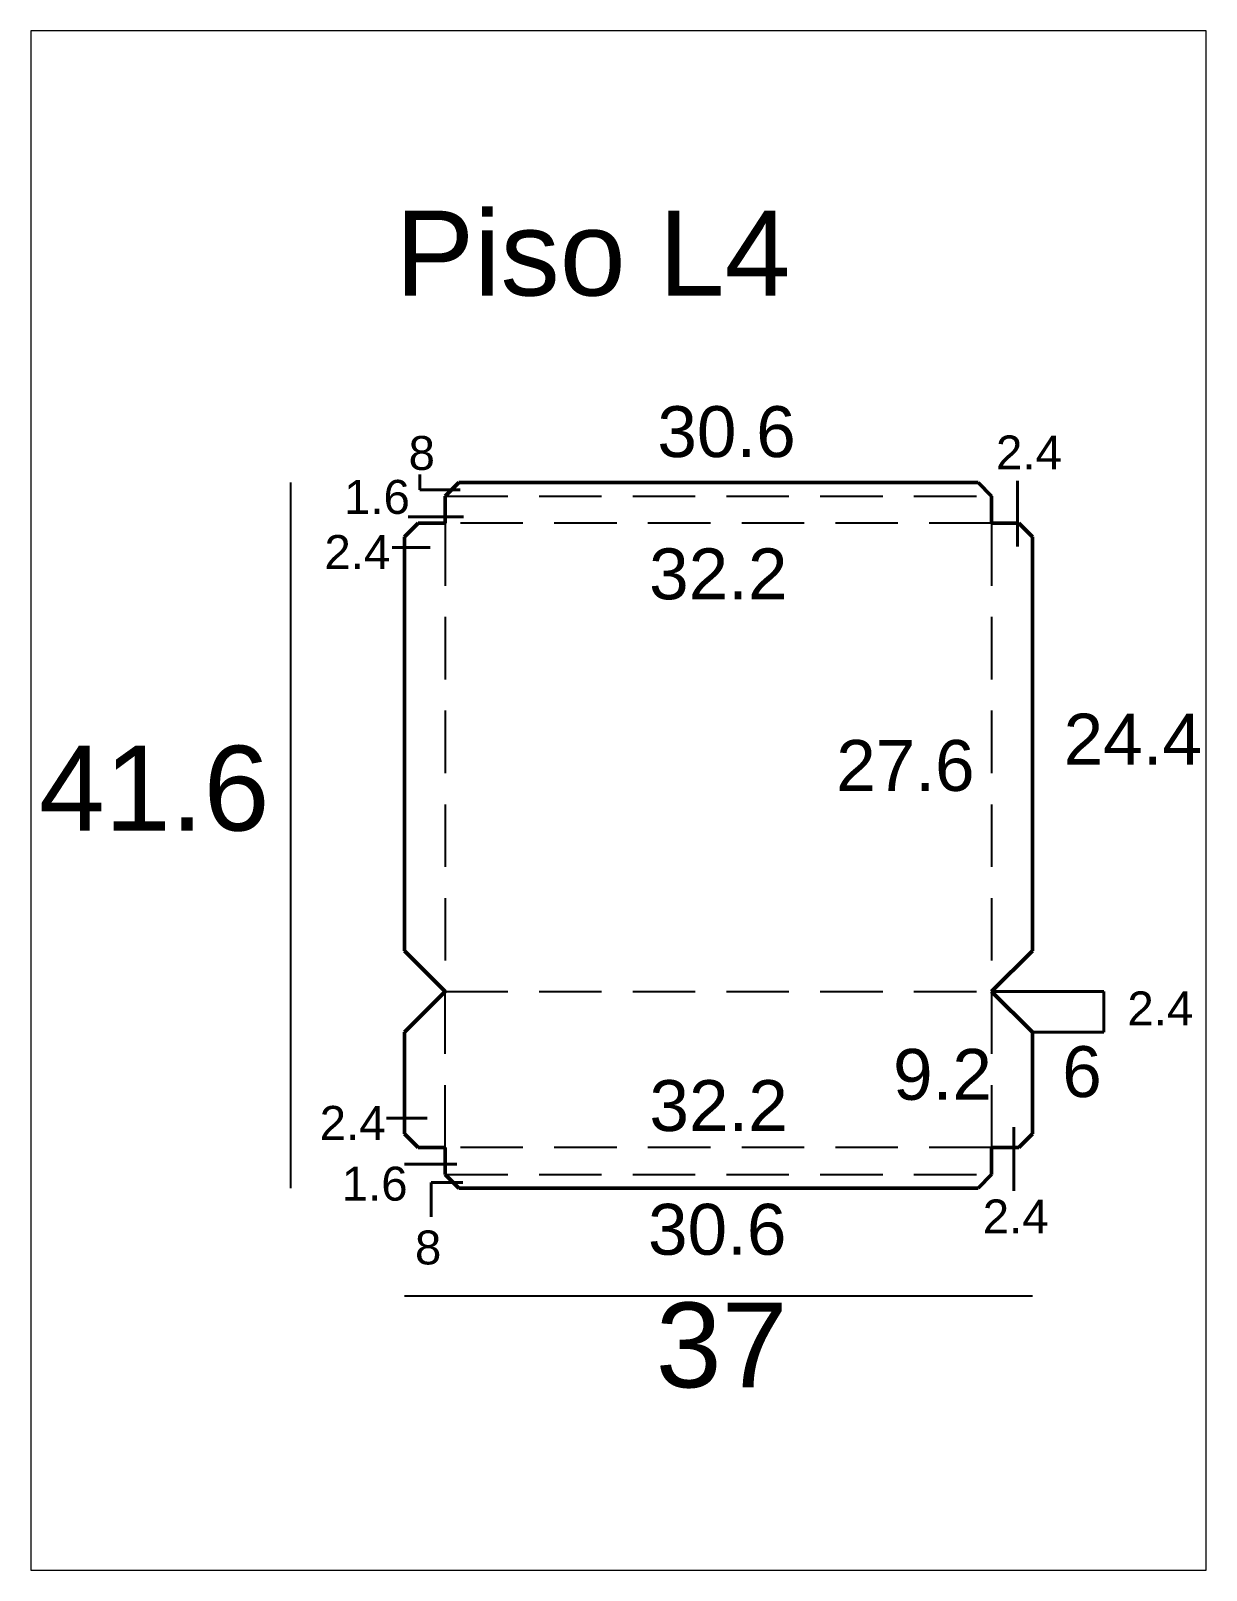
# Paper-space layout 'Layout1' of a CAD drawing. Header units: millimetres. Extents: x 0 to 203, y 0 to 267.
# The model-space entities are those that its viewports show. They can reach past a viewport. Long polylines and large blocks are cut down to what shows.
import ezdxf

# ---------------------------------------------------------------- set-up
doc = ezdxf.new("R2010")
doc.units = ezdxf.units.MM
doc.header["$LTSCALE"] = 0.25
doc.linetypes.add('DASHED', pattern=[19.05, 12.7, -6.35])
doc.styles.get("Standard").update_dxf_attribs({"font": 'arial.ttf'})

msp = doc.modelspace()

# ---------------------------------------------------------------- linework, layer by layer
at = {"lineweight": 40}
for p, q in [((3717.83, 2100.35), (3717.83, 2109.39)), ((4070.04, 2066.84), (4070.04, 2105.58)), ((3741.69, 2100.35), (3717.83, 2100.35)), ((3743.54, 2084.31), (3711.04, 2084.31)), ((3724, 2066.22), (3701.57, 2066.22)), ((4054.88, 1804.57), (4121.01, 1804.57)), ((4121.01, 1804.57), (4121.01, 1780.57)), ((4121.01, 1780.57), (4078.88, 1780.57)), ((3722.3, 1729.9), (3698.23, 1729.9)), ((4067.91, 1724.65), (4067.91, 1687.12)), ((3739.69, 1702.7), (3708.94, 1702.7)), ((3743.21, 1691.87), (3724.57, 1691.87)), ((3724.57, 1691.87), (3724.57, 1671.73))]:
    msp.add_line(p, q, dxfattribs=at)
for p, q in [((3641.56, 2104.57), (3641.56, 1688.57)), ((3708.88, 1625.15), (4078.88, 1625.15))]:
    msp.add_line(p, q)
at = {"lineweight": 50}
for p, q in [((3740.88, 2104.57), (3732.88, 2096.57)), ((3732.88, 2080.57), (3732.88, 2096.57)), ((4054.88, 2096.57), (4046.88, 2104.57)), ((4054.88, 2096.57), (4054.88, 2080.57)), ((3716.88, 2080.57), (3708.88, 2072.57)), ((3716.88, 2080.57), (3732.88, 2080.57)), ((4054.88, 2080.57), (4070.88, 2080.57)), ((4078.88, 2072.57), (4070.88, 2080.57)), ((3732.88, 1804.57), (3708.88, 1828.57)), ((4054.88, 1804.57), (4078.88, 1828.57)), ((3732.88, 1804.57), (3708.88, 1780.57)), ((4078.88, 1780.57), (4054.88, 1804.57)), ((3708.88, 1720.57), (3716.88, 1712.57)), ((4070.88, 1712.57), (4078.88, 1720.57)), ((3732.88, 1712.57), (3716.88, 1712.57)), ((3732.88, 1696.57), (3732.88, 1712.57)), ((4070.88, 1712.57), (4054.88, 1712.57)), ((4054.88, 1712.57), (4054.88, 1696.57)), ((3732.88, 1696.57), (3740.88, 1688.57)), ((4046.88, 1688.57), (4054.88, 1696.57))]:
    msp.add_line(p, q, dxfattribs=at)
at = {"linetype": 'DASHED'}
for p, q in [((3732.88, 2096.57), (4054.88, 2096.57)), ((4054.88, 2080.57), (3732.88, 2080.57)), ((3732.88, 2080.57), (3732.88, 1804.57)), ((4054.88, 2080.57), (4054.88, 1804.57)), ((3732.88, 1804.57), (4054.88, 1804.57)), ((3732.88, 1712.57), (3732.88, 1804.57)), ((4054.88, 1804.57), (4054.88, 1712.57)), ((4054.88, 1712.57), (3732.88, 1712.57)), ((3732.88, 1696.57), (4054.88, 1696.57))]:
    msp.add_line(p, q, dxfattribs=at)
at = {"lineweight": 50}
for points in [[(4046.88, 2104.57), (3740.88, 2104.57)], [(3708.88, 2072.57), (3708.88, 1828.57)], [(4078.88, 1828.57), (4078.88, 2072.57)], [(3708.88, 1780.57), (3708.88, 1720.57)], [(4078.88, 1720.57), (4078.88, 1780.57)], [(3740.88, 1688.57), (4046.88, 1688.57)]]:
    msp.add_lwpolyline(points, dxfattribs=at)

# ---------------------------------------------------------------- texts
at = {"attachment_point": 1}
for s, width, insert, char_height in [('Piso L4', 295.474, (3703.32, 2264.82), 50), ('30.6', 117.6705, (3857.87, 2149.59), 30), ('8', 24.4807, (3711.24, 2132.01), 20), ('2.4', 15.1931, (4057.46, 2132.29), 20), ('1.6', 8.6403, (3673.18, 2106.1), 20), ('2.4', 11.9318, (3661.66, 2073.62), 20), ('32.2', 32.8551, (3853, 2065.74), 30), ('24.4', 19.6118, (4097.3, 1968.3), 30), ('27.6', 30.2348, (3963.28, 1952.79), 30), ('41.6', 63.7491, (3493.34, 1949.42), 50), ('2.4', 9.8059, (4134.9, 1804.57), 20), ('9.2', 14.7088, (3996.79, 1770.68), 30), ('6', 31.0519, (4096.48, 1772.31), 30), ('32.2', 32.8551, (3853.19, 1752.29), 30), ('2.4', 15.2458, (3658.85, 1737.07), 20), ('1.6', 15.9036, (3671.84, 1701.26), 20), ('30.6', 117.6705, (3852.37, 1679.35), 30), ('2.4', 27.1185, (4049.66, 1681.91), 20), ('8', 12.9825, (3715, 1663.64), 20), ('37', 76.4989, (3856.9, 1621.17), 50)]:
    msp.add_mtext_dynamic_manual_height_columns(s, width=width, gutter_width=12.5, heights=[0], dxfattribs=dict(at, insert=insert, char_height=char_height))

psp = doc.layouts.get("Layout1")

# ---------------------------------------------------------------- viewports
at = {"layer": '0'}
psp.add_viewport(center=(101.6, 133.35), size=(203.41, 266.466), view_center_point=(3834.97, 1917.13), view_height=907.509, dxfattribs=at)

doc.saveas('drawing.dxf')
